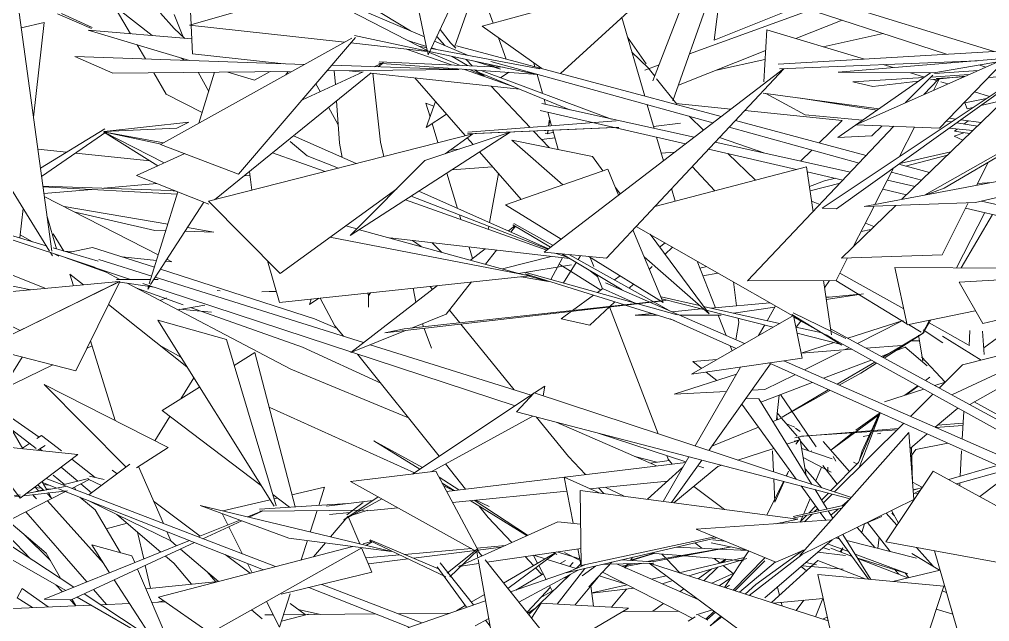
# Model space of a CAD drawing. Header units: millimetres. Extents: x 78096 to 288885, y -20632 to 149556.
# Drawn here: x 250220.4 to 250633, y 94430.8 to 94686.9 of the extents above; entities that cross this region are included whole.
import ezdxf

# ---------------------------------------------------------------- set-up
doc = ezdxf.new("R2010")
doc.units = ezdxf.units.MM
doc.layers.add('G-IMPT', color=8, linetype='Continuous', lineweight=9)
doc.layers.add('L-PLNT', color=71, linetype='Continuous', lineweight=9)

# ---------------------------------------------------------------- blocks, each defined once
blk = doc.blocks.new('ZZ-V - Tree Broadleaf 1 - 3dtree rotund SIMPLU-4826059-TOMH A-A')
at = {"layer": 'G-IMPT'}
for p, q in [((24739.51, 94760.7), (24697.82, 94671.87)), ((24697.44, 94673.7), (24682.76, 94743.28)), ((24618.39, 94725.88), (24690.25, 94682.04)), ((24603.28, 94719.15), (24696.22, 94679.49)), ((24596.04, 94706.7), (24597.02, 94684.68)), ((24596.28, 94684.47), (24647.87, 94699.23)), ((24647.87, 94699.23), (24698.46, 94673.17)), ((24596.28, 94684.47), (24662.19, 94677.18)), ((24597.03, 94684.38), (24597.56, 94672.27)), ((24840.49, 94660.34), (24841.81, 94682.49)), ((24841.81, 94682.49), (24883.37, 94670.04)), ((24665.4, 94678.97), (24584.01, 94633.74)), ((24617.18, 94621.04), (24666.9, 94679.18)), ((24664.94, 94676.88), (24697.53, 94673.28)), ((24666.49, 94680.05), (24744.05, 94663.48)), ((24697.07, 94675.43), (24689.57, 94677.75)), ((24700.53, 94677.65), (24714.59, 94671.65)), ((24701.45, 94679.6), (24704.85, 94675.81)), ((25019.28, 94678.11), (24846.7, 94667.87)), ((24636.35, 94668.08), (24597.56, 94672.27)), ((24688.64, 94674.26), (24707.71, 94667.54)), ((24696.76, 94675), (24693.84, 94675.55)), ((24697.82, 94671.87), (24697.49, 94673.47)), ((24698.3, 94672.88), (24711.1, 94667.39)), ((24745.32, 94665.87), (24699.09, 94674.57)), ((24701.06, 94674.19), (24699.19, 94674.78)), ((24709.9, 94675.69), (24822.33, 94645.55)), ((24563.72, 94664.02), (24547.57, 94671.09)), ((24547.57, 94671.09), (24645.26, 94667.78)), ((24674.88, 94666.77), (24678.87, 94668.6)), ((24676.55, 94666.72), (24678.37, 94668.2)), ((24676.78, 94668.31), (24678.05, 94668.22)), ((24676.98, 94668.9), (24725.06, 94666.77)), ((24678.14, 94668.21), (24744.47, 94663.48)), ((24708.06, 94671.17), (24714.51, 94667.24)), ((24728.59, 94665.68), (24717.01, 94669.26)), ((24723, 94668.06), (24728.59, 94665.68)), ((24724.44, 94668.96), (24818.9, 94642.92)), ((24931.29, 94669.34), (24847.22, 94665.84)), ((24865.33, 94606.63), (24961.14, 94670.58)), ((24871.4, 94606.27), (24961.22, 94670.59)), ((24950.09, 94670.89), (24872.19, 94664.46)), ((24879.69, 94642.13), (24939.81, 94668.79)), ((24912.77, 94664.13), (24953.81, 94671.2)), ((24915.26, 94640.67), (24941.92, 94668.27)), ((24563.72, 94664.02), (24639.17, 94664.8)), ((24606.98, 94610.2), (24673.51, 94664.24)), ((24644.3, 94652.76), (24670.16, 94664.61)), ((24654.75, 94664.97), (24710.9, 94665.55)), ((24656.82, 94667.39), (24710.9, 94665.55)), ((24669.85, 94664.46), (24664.27, 94665.07)), ((24736.67, 94657.25), (24673.32, 94664.09)), ((24712.8, 94665.74), (24734.65, 94658.04)), ((24715.35, 94665.56), (24721.77, 94662.81)), ((24717.51, 94665.41), (24721.77, 94662.81)), ((24719.05, 94664.47), (24758.1, 94648.47)), ((24720.28, 94665.21), (24775.8, 94644.54)), ((24726.14, 94666.72), (24729.62, 94666.57)), ((24747.08, 94587.84), (24848.87, 94665.9)), ((24773.6, 94585.36), (24849.04, 94665.91)), ((24911.35, 94664.14), (24871.96, 94636.73)), ((24912.77, 94664.13), (24872.19, 94664.46)), ((24891.29, 94667.67), (24895.56, 94666.39)), ((24902.86, 94664.21), (24908.87, 94662.41)), ((24931.77, 94665.22), (24913.11, 94663.86)), ((24878.39, 94660.31), (24908.58, 94662.21)), ((24886.86, 94658.41), (24878.39, 94660.31)), ((24886.86, 94658.41), (24906.22, 94660.57)), ((24900.6, 94651.4), (24912.38, 94663.14)), ((24908.59, 94654.94), (24914.81, 94661.52)), ((24911.37, 94661.14), (24926.32, 94662.81)), ((24911.64, 94662.4), (24927.68, 94663.41)), ((24915.09, 94661.55), (24912.63, 94656.73)), ((24912.63, 94661.28), (24914.15, 94660.83)), ((24925.44, 94662.42), (24913.86, 94661.83)), ((24915.76, 94660.34), (24918.75, 94659.45)), ((24932.79, 94650.23), (24981.27, 94661.77)), ((24936.01, 94662.16), (24950.08, 94663.2)), ((24840.2, 94655.58), (24889.45, 94648.9)), ((24908.8, 94612.18), (24988.31, 94657.22)), ((24917.22, 94615.16), (24987.11, 94656.15)), ((24930.11, 94656.05), (24936.5, 94654.13)), ((24858.09, 94646.33), (24841.45, 94655.41)), ((24855.27, 94653.53), (24888.55, 94648.28)), ((24899.26, 94610.38), (24941.92, 94651.77)), ((24925.96, 94651.41), (24935.24, 94653.29)), ((24925.96, 94651.41), (24926.95, 94648.84)), ((24807.2, 94633.95), (24745.36, 94648.17)), ((24810.86, 94636.75), (24746.17, 94651.12)), ((24926.95, 94648.84), (24929.48, 94649.44)), ((24714.72, 94638.89), (24777.77, 94643.73)), ((24828.44, 94643.91), (24884.08, 94629)), ((24858.09, 94646.33), (24882.48, 94644.05)), ((25078.8, 94644.27), (24883.18, 94607.34)), ((24918.1, 94643.61), (24920.23, 94643.27)), ((24919.3, 94644.85), (24922.04, 94644.48)), ((24924.33, 94644.17), (24932.89, 94643.01)), ((24925.65, 94642.41), (24927.47, 94643.75)), ((24930.54, 94608.96), (25078.8, 94644.27)), ((24664.68, 94594.93), (24732.66, 94638.92)), ((24696.42, 94626.92), (24732.66, 94638.92)), ((24714.51, 94638.19), (24776.78, 94640.93)), ((24776.78, 94640.93), (24715.03, 94638.23)), ((24715.03, 94638.23), (24777.14, 94640.86)), ((24777.55, 94640.88), (24778.93, 94640.93)), ((24825.73, 94641.03), (24881.04, 94625.78)), ((24833.66, 94575.64), (24895.85, 94641.46)), ((24879.69, 94642.13), (24915.26, 94640.67)), ((24886.51, 94637.35), (24890.84, 94641.67)), ((24904.63, 94641.1), (24898.22, 94628.58)), ((24919.34, 94640.6), (24929.44, 94639.66)), ((24921.55, 94639.4), (24922.75, 94640.29)), ((24921.55, 94639.4), (24928.05, 94638.32)), ((24922.55, 94642.9), (24931.35, 94641.51)), ((24604.44, 94609.55), (24716.76, 94638.28)), ((24646.39, 94628.82), (24639.17, 94634.98)), ((24640.49, 94637.42), (24667.17, 94625.6)), ((24705.02, 94629.76), (24716.76, 94638.28)), ((24767.64, 94628.63), (24733.4, 94635.61)), ((24755.01, 94616.54), (24733.4, 94635.61)), ((24886.51, 94637.35), (24871.96, 94636.73)), ((24617.18, 94621.04), (24584.01, 94633.74)), ((24854.39, 94623.1), (24816.99, 94631.7)), ((24877.43, 94621.96), (24819.85, 94634.75)), ((24573.82, 94620.45), (24594.25, 94629.82)), ((24631.56, 94630.17), (24653.97, 94622.22)), ((24646.39, 94628.82), (24659.66, 94623.67)), ((24664.68, 94594.93), (24696.42, 94626.92)), ((24767.64, 94628.63), (24772.14, 94622.54)), ((24920.06, 94630.56), (24898.37, 94625.59)), ((24900.74, 94624.54), (24918.67, 94629.21)), ((24730.64, 94608), (24774.16, 94623.25)), ((24774.16, 94623.25), (24778.77, 94612.14)), ((24794.22, 94607.38), (24858.66, 94624.21)), ((24858.66, 94624.21), (24861.49, 94605.1)), ((24895.72, 94623.69), (24887.8, 94608.21)), ((24897.95, 94625.28), (24911.01, 94621.78)), ((24931.12, 94616.39), (24935.95, 94626.15)), ((24604.58, 94608.25), (24573.82, 94620.45)), ((24621.79, 94622.23), (24622.83, 94614.25)), ((24874.2, 94618.54), (24858.98, 94622.04)), ((24871.02, 94619.32), (24866.39, 94618.26)), ((24904.9, 94615.85), (24893.06, 94618.49)), ((24894.84, 94621.98), (24907.59, 94618.46)), ((24634.84, 94578.86), (24684.43, 94614.83)), ((24777.41, 94615.42), (24779.45, 94612.66)), ((24859.91, 94615.77), (24866.39, 94618.26)), ((24860.18, 94613.95), (24873.03, 94617.31)), ((24901.26, 94612.32), (24891.1, 94614.66)), ((24917.22, 94615.16), (24909.59, 94612.33)), ((24688.13, 94610.1), (24748.28, 94588.76)), ((24690.57, 94611.68), (24748.75, 94589.11)), ((24693.82, 94613.79), (24749.02, 94589.32)), ((24604.44, 94609.55), (24634.84, 94578.86)), ((24730.64, 94608), (24754.29, 94593.37)), ((24871.4, 94606.27), (24865.33, 94606.63)), ((24873.5, 94585.38), (24896.6, 94607.8)), ((24887.43, 94607.49), (24878.7, 94590.42)), ((24930.54, 94608.96), (24883.18, 94607.34)), ((24916.42, 94586.71), (24927.39, 94608.85)), ((24993.79, 94591.04), (24926.26, 94606.57)), ((24967.53, 94601.94), (24933.14, 94609.58)), ((24667.51, 94597.78), (24662.73, 94599.09)), ((24731.9, 94596.91), (24734.69, 94599.06)), ((24732.94, 94596.45), (24734.9, 94598.94)), ((24733.8, 94599.59), (24749.88, 94589.99)), ((24734.18, 94600.16), (24750.91, 94590.77)), ((24786.25, 94598.87), (24852.91, 94560.82)), ((24741.01, 94577.86), (24656.05, 94594.24)), ((24737.33, 94578.57), (24668.62, 94597.47)), ((24757.97, 94585.16), (24681.46, 94593.94)), ((24784.89, 94597.42), (24797.73, 94566.48)), ((24792.14, 94595.51), (24817.22, 94561.62)), ((24715.79, 94584.5), (24722.01, 94589.29)), ((24722.15, 94582.75), (24726.86, 94588.73)), ((24747.08, 94587.84), (24773.6, 94585.36)), ((24752.25, 94587.35), (24757.27, 94585.57)), ((24754.67, 94587.13), (24780.32, 94571.81)), ((24757.94, 94586.82), (24800.26, 94563.06)), ((24766.09, 94586.06), (24797.73, 94566.48)), ((24817.22, 94561.62), (24789.65, 94585.96)), ((24876.16, 94585.46), (24871.23, 94575.83)), ((24916.42, 94586.71), (24873.5, 94585.38)), ((24634.56, 94566.55), (24629.47, 94584.28)), ((24896.29, 94581.34), (24976.75, 94581)), ((24896.29, 94581.34), (24901.5, 94556.97)), ((24923.64, 94575.08), (25034.99, 94581.58)), ((24634.56, 94566.55), (24741.01, 94577.86)), ((24737.34, 94577.47), (24748.97, 94575.37)), ((24739.07, 94578.68), (24781.31, 94565.46)), ((24739.37, 94579.27), (24803.75, 94561.19)), ((24748.97, 94575.37), (24740.22, 94577.78)), ((24933.62, 94557.61), (25037.36, 94581.04)), ((24664.92, 94545.28), (24701.78, 94573.69)), ((24705.38, 94561.46), (24716.23, 94575.23)), ((24773.26, 94574.91), (24832.36, 94548.99)), ((24833.66, 94575.64), (24871.23, 94575.83)), ((24865.84, 94575.8), (24869.26, 94552.72)), ((24923.64, 94575.08), (24933.62, 94557.61)), ((24771.92, 94572.45), (24785.77, 94566.24)), ((24796.82, 94568.85), (24813.17, 94565.19)), ((24679.39, 94553.55), (24798.94, 94567.39)), ((24687.61, 94555.24), (24796.67, 94567.14)), ((24781.58, 94565.38), (24802.54, 94558.82)), ((24797.09, 94568.03), (24814.98, 94563.5)), ((24797.43, 94567.22), (24798.94, 94567.39)), ((24814.85, 94564.81), (24847.24, 94557.56)), ((24705.38, 94561.46), (24690.67, 94555.57)), ((24853.2, 94560.99), (24809.74, 94535.97)), ((24816.02, 94563.23), (24844.54, 94556.01)), ((24852.47, 94561.39), (24873.74, 94548.33)), ((24852.95, 94562.05), (24875.46, 94551.18)), ((24856.77, 94542.83), (24853.2, 94560.99)), ((24853.28, 94560.61), (24859.69, 94556.96)), ((24930.41, 94562.98), (24901.5, 94556.97)), ((24800.65, 94559.57), (24828.81, 94546.95)), ((24983.78, 94487.89), (24853.36, 94560.21)), ((24688.13, 94554.56), (24664.92, 94545.28)), ((24687.61, 94555.24), (24679.39, 94553.55)), ((24854.18, 94556.01), (24865.28, 94553.52)), ((24854.68, 94553.44), (24872.95, 94548.81)), ((24867.1, 94552.72), (24869.46, 94551.38)), ((24993.85, 94487.28), (24868.88, 94555.31)), ((24856.77, 94542.83), (24809.74, 94535.97)), ((24842.6, 94540.76), (24964.82, 94485.97)), ((24849, 94541.69), (24969.79, 94488.73)), ((24912.6, 94494.79), (24892.39, 94464.67)), ((24912.6, 94494.79), (24957.34, 94470.2)), ((24892.39, 94464.67), (24959.46, 94452.3))]:
    blk.add_line(p, q, dxfattribs=at)
blk = doc.blocks.new('ZZ-V - Tree Broadleaf 2 - 3dtree rotund SIMPLU-4826084-TOMH A-A')
at = {"layer": 'G-IMPT'}
for p, q in [((24596.04, 94643.19), (24560.01, 94639.27)), ((24596.04, 94643.19), (24590.97, 94640.64)), ((24560.27, 94640.43), (24532.89, 94623.69)), ((24561.17, 94639.18), (24533.38, 94620.08)), ((24585.31, 94634.46), (24559.74, 94639.07)), ((24559.74, 94639.06), (24584.28, 94633.89)), ((24559.77, 94639.08), (24582.84, 94624.58)), ((24585.6, 94625.85), (24559.79, 94639.1)), ((24560.01, 94639.26), (24590.97, 94640.64)), ((24533.95, 94615.94), (24588.43, 94614.15)), ((24591.01, 94612.64), (24533.97, 94615.76)), ((24583.02, 94586.75), (24534.54, 94611.62)), ((24590.32, 94613.91), (24588.43, 94614.15)), ((24587.05, 94599.81), (24543, 94607.28)), ((24547.67, 94604.89), (24581.55, 94597.14)), ((24606.64, 94596.48), (24595.41, 94598.39)), ((24542.86, 94588.37), (24538.26, 94595.77)), ((24586.19, 94597.02), (24581.55, 94597.14)), ((24606.64, 94596.48), (24594.39, 94596.8)), ((24796.19, 94590.04), (24798.61, 94591.81)), ((24798.49, 94586.93), (24801.76, 94590.02)), ((24543.14, 94588.29), (24546.06, 94588)), ((24567.73, 94585.86), (24582.3, 94584.42)), ((24586.16, 94584.04), (24588.79, 94583.78)), ((24588.79, 94583.78), (24586.69, 94584.86)), ((24791.85, 94580.66), (24793.09, 94581.83)), ((24777.07, 94576.09), (24779.43, 94577.81)), ((24872.85, 94579), (24900.04, 94563.8)), ((24783.3, 94572.59), (24785.11, 94574.29)), ((24871.1, 94575.83), (24901.39, 94557.48)), ((24759.21, 94563.05), (24768.16, 94569.58)), ((24769.74, 94570.74), (24772.02, 94572.4)), ((24866.9, 94568.63), (24881.35, 94569.97)), ((24867.03, 94567.77), (24882.93, 94570.12)), ((24766.57, 94556.79), (24777.14, 94566.77)), ((24818.05, 94564.1), (24843.1, 94566.42)), ((24754.34, 94559.5), (24758.78, 94562.74)), ((24785.88, 94561.11), (24793.08, 94561.78)), ((24785.88, 94561.11), (24795.17, 94561.13)), ((24801.42, 94562.55), (24814.07, 94563.73)), ((24804.64, 94561.14), (24822.38, 94561.17)), ((24827.63, 94561.95), (24845.27, 94564.56)), ((24954.67, 94562.36), (24934.05, 94547.22)), ((24754.34, 94559.5), (24766.57, 94556.79)), ((24899.72, 94558.89), (24876.22, 94551.32)), ((24880.31, 94549.09), (24898.85, 94558.35)), ((24902.05, 94557.08), (24907.45, 94553.82)), ((24910.8, 94557.78), (24927.42, 94548.49)), ((24928.16, 94554.56), (24927.9, 94548.13)), ((24933.46, 94554.3), (24934.28, 94544.36)), ((24870.43, 94549.45), (24856.39, 94544.93)), ((24857.78, 94537.84), (24873.43, 94545.66)), ((24874.79, 94546.33), (24876.69, 94547.28)), ((24828.91, 94536.07), (24802.37, 94527.52)), ((24840.94, 94529.43), (24853.68, 94535.79)), ((24824.63, 94528.62), (24802.37, 94527.52)), ((24840.94, 94529.43), (24835.27, 94529.15)), ((24515.89, 94520.63), (24532.31, 94509.25)), ((24520.63, 94512.5), (24531.11, 94504.43)), ((24533.32, 94509.99), (24531.36, 94508.65)), ((24541.83, 94503.33), (24533.32, 94509.99)), ((24528.32, 94506.58), (24525.29, 94504.51)), ((24534.91, 94505.65), (24531.85, 94503.62)), ((24534.91, 94505.65), (24532.62, 94504.21)), ((24533.66, 94503.33), (24532.62, 94504.21)), ((24556.22, 94492.07), (24546.22, 94499.89)), ((24548.79, 94490.45), (24541.72, 94496.47)), ((24543.08, 94489.04), (24538.26, 94493.01)), ((24547.35, 94487.97), (24547.99, 94486.71)), ((24554.62, 94485.5), (24550.08, 94489.36)), ((24556.19, 94478.25), (24549.67, 94483.62)), ((24567.01, 94459.99), (24556.19, 94478.25)), ((24584.16, 94460.36), (24565.39, 94476.33)), ((24535.38, 94459.86), (24520.3, 94472.65)), ((24560.9, 94470.29), (24569.82, 94472.56)), ((24519.44, 94467.1), (24528.69, 94457.53)), ((24525.8, 94467.99), (24537.16, 94456.7)), ((24576.86, 94457.41), (24574.21, 94468.82)), ((24871.17, 94466.38), (24872.6, 94466.02)), ((24571.78, 94458.68), (24554.72, 94463.35)), ((24554.72, 94463.35), (24562.34, 94451.53)), ((24687.8, 94459.3), (24716.17, 94461.85)), ((24718.46, 94462.06), (24730.67, 94463.15)), ((24718.98, 94461.15), (24729, 94462.41)), ((24790.83, 94456.37), (24826.96, 94462.53)), ((24826.96, 94462.53), (24792.98, 94456.25)), ((24803.4, 94462.46), (24821.34, 94461.58)), ((24818.08, 94464.2), (24833.89, 94460.94)), ((24818.88, 94465.6), (24824.02, 94464.99)), ((24821.69, 94461.56), (24833.78, 94460.96)), ((24865.67, 94462.22), (24868.59, 94461.32)), ((24867.59, 94463.88), (24876.59, 94460.52)), ((24868.97, 94461.96), (24878.06, 94458.49)), ((24872.94, 94460.45), (24874.17, 94462.1)), ((24873.43, 94460.26), (24874.17, 94462.1)), ((24875.78, 94465.22), (24905.42, 94457.78)), ((24541.41, 94449.17), (24535.38, 94459.86)), ((24571.78, 94458.68), (24573, 94455.84)), ((24589.68, 94455.66), (24586.16, 94458.66)), ((24671.28, 94457.82), (24685.62, 94459.11)), ((24672.38, 94455.28), (24689.22, 94457.4)), ((24691.58, 94457.69), (24717.72, 94460.99)), ((24783.88, 94456.88), (24793.89, 94459.83)), ((24784.06, 94456.77), (24793.78, 94459.77)), ((24792.4, 94459.89), (24805.18, 94458.82)), ((24804.47, 94451.57), (24832.23, 94458.01)), ((24806.86, 94458.68), (24831.91, 94456.59)), ((24808.61, 94450.23), (24833.25, 94457.65)), ((24863.48, 94460.32), (24875.25, 94458.92)), ((24879.33, 94459.49), (24901.81, 94451.08)), ((24880.46, 94457.68), (24901.83, 94451.11)), ((24880.54, 94457.54), (24901.83, 94449.41)), ((24915.28, 94452.63), (24903.44, 94459.74)), ((24579.76, 94444.92), (24577.5, 94454.64)), ((24597.22, 94446.68), (24589.68, 94455.66)), ((24756.19, 94456.79), (24753.95, 94455.45)), ((24757.94, 94454.2), (24759.48, 94455.86)), ((24785.69, 94455.45), (24780.09, 94454.34)), ((24789.19, 94455.55), (24780.86, 94454)), ((24821.02, 94453.97), (24815.03, 94448.16)), ((24821.83, 94455.6), (24824.24, 94457.33)), ((24824.46, 94457.31), (24823.05, 94455.94)), ((24843.85, 94438.84), (24863.54, 94456.8)), ((24856.78, 94454.51), (24874.32, 94453.04)), ((24858.38, 94455.89), (24862.91, 94454.96)), ((24883.6, 94448.96), (24863.54, 94456.8)), ((24574.17, 94453.09), (24588.15, 94420.43)), ((24607.53, 94447.73), (24603.82, 94451.9)), ((24746.72, 94451.11), (24735.12, 94444.15)), ((24756.84, 94449.56), (24755.27, 94449.27)), ((24757.06, 94449.78), (24755.71, 94449.51)), ((24792.73, 94448.84), (24798.99, 94450.29)), ((24812.55, 94448.96), (24818.49, 94453.2)), ((24826.53, 94449.33), (24821.61, 94446.03)), ((24901.99, 94449.45), (24900.59, 94451.49)), ((24539.46, 94446.38), (24542.31, 94443.43)), ((24564.29, 94448.5), (24580.39, 94423.53)), ((24608.57, 94447.83), (24577.76, 94444.72)), ((24740.09, 94434.93), (24749.77, 94445.38)), ((24767.38, 94442.95), (24782.39, 94446.44)), ((24797.33, 94446.84), (24801.83, 94448.19)), ((24826, 94446.24), (24824.24, 94445.18)), ((24847.19, 94441.89), (24846.3, 94445.42)), ((24525.12, 94444.87), (24522.95, 94440.92)), ((24529.54, 94436.7), (24522.95, 94440.92)), ((24525.12, 94444.87), (24536.19, 94436.98)), ((24745.75, 94441.04), (24750.61, 94443.8)), ((24767.39, 94442.88), (24785.27, 94444.96)), ((24804.96, 94443.52), (24806.57, 94444.68)), ((24916.38, 94443.85), (24918.2, 94443.16)), ((24545.61, 94440.01), (24547.89, 94437.65)), ((24547.98, 94437.49), (24546.45, 94440.22)), ((24793.36, 94435.21), (24797.9, 94438.46)), ((24844.51, 94438.63), (24865.73, 94440.62)), ((24848.32, 94437.4), (24847.93, 94438.95)), ((24854.33, 94435.46), (24857.6, 94439.86)), ((24862.44, 94432.84), (24865.56, 94440.6)), ((24740.65, 94434.58), (24743.08, 94436.17)), ((24913.87, 94436.1), (24920.86, 94433.91)), ((24865.54, 94431.83), (24867.53, 94432.6))]:
    blk.add_line(p, q, dxfattribs=at)
blk = doc.blocks.new('ZZ-V - Tree Broadleaf 2 - 3dtree rotund SIMPLU-4826109-TOMH A-A')
at = {"layer": 'G-IMPT'}
for p, q in [((24818.66, 94710.14), (24938.43, 94673.31)), ((24798.35, 94705.3), (24720.82, 94683.98)), ((24754.03, 94663.86), (24799.28, 94705.21)), ((24811.56, 94706.88), (24918.26, 94672.11)), ((24536.79, 94588.3), (24466.77, 94701.49)), ((24810.06, 94704.32), (24793.4, 94660.79)), ((24819.96, 94703.6), (24801.87, 94652.29)), ((24709.03, 94675.12), (24717, 94697.76)), ((24819.41, 94678.02), (24821.86, 94696.89)), ((24522.94, 94696.67), (24537.72, 94588.29)), ((24721.92, 94695.23), (24725.49, 94685.26)), ((24819.41, 94678.02), (24855.49, 94692.56)), ((24554.7, 94683.03), (24540.21, 94689.25)), ((24554.96, 94683.43), (24541.81, 94689.36)), ((24565.16, 94691.16), (24571.26, 94680.84)), ((24566.28, 94691.07), (24580.49, 94680.04)), ((24589.74, 94683.01), (24583.98, 94689.56)), ((24593.53, 94679.71), (24589.81, 94689.06)), ((24860.54, 94690.92), (24808.91, 94672.26)), ((24534.49, 94685.63), (24524.76, 94683.34)), ((24534.49, 94685.63), (24529.95, 94645.28)), ((24789.88, 94654.25), (24780.17, 94687.74)), ((24873.87, 94686.57), (24854.21, 94678.78)), ((24597.29, 94678.58), (24553.22, 94682.4)), ((24553.22, 94682.4), (24596.24, 94669.44)), ((24594.29, 94678.84), (24589.74, 94683.01)), ((24707.25, 94677.01), (24702.87, 94682.62)), ((24746.07, 94665.99), (24720.82, 94683.98)), ((24891.35, 94680.88), (24865.83, 94675.3)), ((24574.05, 94676.13), (24577.62, 94670.07)), ((24709.51, 94674.61), (24707.25, 94677.01)), ((24727.7, 94679.08), (24730.94, 94670.05)), ((24782.59, 94679.38), (24790.52, 94668.08)), ((24784.45, 94672.95), (24791.4, 94666.25)), ((24841, 94673.54), (24804.22, 94658.95)), ((24592.82, 94670.47), (24594.05, 94669.51)), ((24716.53, 94667.15), (24713.92, 94669.92)), ((24743.22, 94666.75), (24742.77, 94668.34)), ((24841, 94669.87), (24820.36, 94665.35)), ((24581.09, 94664.2), (24586.45, 94655.14)), ((24604.46, 94656.22), (24600.05, 94664.4)), ((24600.32, 94642.8), (24607, 94664.47)), ((24612.54, 94664.53), (24623.94, 94661.09)), ((24630.62, 94664.72), (24623.94, 94661.09)), ((24638.24, 94664.79), (24637.32, 94663.36)), ((24658.32, 94659.18), (24657.89, 94665)), ((24677.59, 94634.72), (24674.23, 94663.99)), ((24728.61, 94662.11), (24732.09, 94664.44)), ((24796, 94667.59), (24789.89, 94665.38)), ((24794.14, 94662.74), (24791.4, 94666.25)), ((24932.39, 94667.51), (24935.01, 94666.66)), ((24713.58, 94637.47), (24692.09, 94662.06)), ((24746.39, 94655.49), (24744.14, 94663.48)), ((24803.48, 94650.79), (24794.96, 94661.7)), ((24651.85, 94656.21), (24650.06, 94659.48)), ((24741.2, 94640.92), (24724.61, 94658.55)), ((24601.71, 94647.31), (24586.45, 94655.14)), ((24660.15, 94634.33), (24658.82, 94652.31)), ((24697.01, 94640.94), (24700.9, 94651.99)), ((24747.72, 94650.78), (24747.1, 94652.98)), ((24659.58, 94642.08), (24655.47, 94649.59)), ((24700.22, 94650.05), (24696.86, 94651.23)), ((24696.86, 94651.23), (24698.59, 94645.44)), ((24750.3, 94641.62), (24748.67, 94647.41)), ((24793.85, 94640.53), (24790.93, 94650.63)), ((24826.53, 94648.77), (24803.18, 94651.17)), ((24873.81, 94643.9), (24832.41, 94648.16)), ((24697.01, 94640.94), (24705.55, 94646.66)), ((24749.24, 94643.7), (24748.94, 94641.52)), ((24749.11, 94641.53), (24749.58, 94644.05)), ((24749.24, 94643.7), (24749.58, 94644.05)), ((24814.87, 94639.83), (24808.76, 94645.71)), ((24873.81, 94643.9), (24864.04, 94634.37)), ((24699.45, 94642.58), (24701.88, 94634.48)), ((24749.23, 94632.38), (24742.63, 94639.4)), ((24748.5, 94638.19), (24748.77, 94639.66)), ((24748.67, 94639.46), (24748.5, 94638.19)), ((24751.05, 94638.94), (24748.5, 94638.19)), ((24753.13, 94631.59), (24750.83, 94639.74)), ((24793.61, 94641.37), (24805.11, 94642.71)), ((24716.88, 94633.69), (24714.38, 94636.56)), ((24745.99, 94635.83), (24751.74, 94636.5)), ((24748.5, 94638.19), (24747.58, 94638.57)), ((24797.84, 94626.77), (24794.94, 94636.78)), ((24841, 94630.08), (24821.68, 94636.7)), ((24921.49, 94637.2), (24925.55, 94638.73)), ((24925.18, 94635.53), (24921.49, 94637.2)), ((24531.79, 94631.77), (24544, 94630.48)), ((24661.27, 94628.21), (24660.15, 94634.33)), ((24678.96, 94628.61), (24677.59, 94634.72)), ((24707.13, 94631.3), (24711.02, 94631.75)), ((24860.92, 94631.33), (24856.16, 94626.68)), ((24547.92, 94630.07), (24579.41, 94626.74)), ((24737.29, 94610.33), (24719.66, 94630.51)), ((24796.92, 94629.95), (24802.57, 94630.4)), ((24837, 94618.55), (24825.29, 94629.82)), ((24707.91, 94622.91), (24725.12, 94624.27)), ((24819.7, 94614.04), (24810.1, 94624.34)), ((24458.12, 94619.67), (24525.41, 94504.3)), ((24619.48, 94620.35), (24622.01, 94620.58)), ((24705.77, 94621.52), (24710.27, 94606.5)), ((24727.65, 94621.37), (24723.88, 94600.47)), ((24534.37, 94612.82), (24554.71, 94614.62)), ((24559.94, 94615.09), (24582.35, 94617.07)), ((24802.82, 94609.62), (24801.28, 94614.92)), ((24931.44, 94617.04), (24937.43, 94617.58)), ((24579.21, 94574.4), (24591.28, 94613.52)), ((24525.57, 94606.44), (24524.17, 94593.95)), ((24602.35, 94609.14), (24579.78, 94574.15)), ((24864.41, 94608.18), (24860.82, 94609.65)), ((24492.6, 94602.45), (24556.38, 94581.36)), ((24493.01, 94603.26), (24535.36, 94590.61)), ((24535.64, 94603.51), (24539.81, 94589.28)), ((24711.1, 94603.72), (24711.7, 94601.74)), ((24922.41, 94581.23), (24934.48, 94604.73)), ((24937.74, 94603.98), (24924.47, 94581.22)), ((24723.59, 94598.87), (24723.36, 94597.6)), ((24887.3, 94598.77), (24883.72, 94600.25)), ((24535.25, 94572.46), (24476.58, 94595.73)), ((24524.31, 94595.25), (24529.59, 94592.33)), ((24886.08, 94597.58), (24881.87, 94596.63)), ((24538.26, 94589.74), (24557.44, 94584.02)), ((24555.11, 94589.93), (24544.92, 94587.76)), ((24581.39, 94581.46), (24555.11, 94589.93)), ((24691.14, 94592.83), (24694.87, 94590.25)), ((24699.56, 94591.86), (24703.65, 94587.83)), ((24715.2, 94590.07), (24716.66, 94585.17)), ((24537.98, 94586.39), (24537.15, 94587.72)), ((24539.07, 94587.08), (24540.72, 94586.17)), ((24560.86, 94579.36), (24543.42, 94585.65)), ((24729.38, 94580.76), (24750.12, 94586.06)), ((24749.96, 94576.29), (24754.91, 94585.51)), ((24761.54, 94584.8), (24762.52, 94586.39)), ((24768.2, 94581.83), (24766.72, 94585.67)), ((24556.31, 94581.18), (24571.17, 94576.3)), ((24557.73, 94584.75), (24580.23, 94577.69)), ((24736.16, 94578.89), (24758.74, 94582.57)), ((24771.19, 94571.79), (24753.77, 94582.68)), ((24755.38, 94574.91), (24760.73, 94583.51)), ((24819.92, 94564.27), (24812.18, 94584.07)), ((24816.27, 94581.74), (24813.35, 94581.07)), ((24487.49, 94580.42), (24528.89, 94571.86)), ((24545.44, 94578.57), (24551.27, 94573.95)), ((24545.44, 94578.57), (24546.99, 94573.55)), ((24566.71, 94576.3), (24560.86, 94579.36)), ((24581.76, 94577.21), (24670.3, 94549.43)), ((24649.46, 94559.53), (24583.96, 94580.63)), ((24769.89, 94577.45), (24766.79, 94579.89)), ((24771.88, 94572.3), (24769.59, 94578.21)), ((24814.6, 94577.87), (24821, 94579.03)), ((24495.7, 94568.77), (24566.39, 94575.36)), ((24566.64, 94575.4), (24509.38, 94547.35)), ((24524.31, 94554.63), (24566.39, 94575.36)), ((24547.97, 94537.39), (24566.65, 94575.4)), ((24564.89, 94575.42), (24581.21, 94572.95)), ((24565.24, 94576.29), (24579.8, 94576.31)), ((24639.44, 94538.13), (24569.78, 94574.68)), ((24576.4, 94574.58), (24734.78, 94522.54)), ((24578.54, 94572.22), (24579.05, 94573.88)), ((24579.55, 94573.79), (24578.54, 94572.22)), ((24581.18, 94576.31), (24583.03, 94576.31)), ((24699.68, 94572.08), (24698.64, 94573.36)), ((24828.95, 94565.11), (24827.68, 94575.22)), ((24868.45, 94575.82), (24866.29, 94572.78)), ((24593.63, 94565.55), (24573.52, 94572.72)), ((24608.01, 94571.57), (24609.28, 94571.47)), ((24627.07, 94571), (24633.2, 94571.29)), ((24627.07, 94571), (24633.24, 94571.17)), ((24672.47, 94569.33), (24672.17, 94570.55)), ((24672.47, 94569.33), (24672.36, 94564.57)), ((24673.24, 94570.66), (24672.47, 94569.33)), ((24673.06, 94570.64), (24672.47, 94569.33)), ((24692.54, 94566.58), (24691.39, 94572.59)), ((24868.09, 94568.92), (24866.88, 94568.8)), ((24495.7, 94568.77), (24524.31, 94554.63)), ((24561.83, 94565.59), (24595.2, 94539.16)), ((24583.78, 94567.34), (24586.49, 94568.47)), ((24591.31, 94563.38), (24602.76, 94565.32)), ((24651.26, 94568.33), (24647.34, 94565.71)), ((24647.34, 94565.71), (24648.01, 94567.98)), ((24658.17, 94556.6), (24651.82, 94568.39)), ((24845.54, 94565.03), (24841.94, 94558.75)), ((25008.35, 94568.51), (24920.54, 94527.19)), ((24928.08, 94523.09), (25008.35, 94568.51)), ((24592.06, 94563.63), (24605.69, 94562.36)), ((24644.37, 94547.44), (24596.77, 94564.42)), ((24711.25, 94557.82), (24706.82, 94563.28)), ((24795.63, 94510.69), (24774.84, 94564.6)), ((24824.56, 94552.41), (24821.13, 94561.17)), ((24582.77, 94559.04), (24632.32, 94479.81)), ((24582.77, 94559.04), (24611.99, 94550.69)), ((24659.1, 94555.44), (24649.46, 94559.53)), ((24661.76, 94552.11), (24658.17, 94556.6)), ((24695.39, 94557.46), (24695.88, 94556.14)), ((24734.39, 94529.31), (24711.69, 94557.29)), ((24828.67, 94550.61), (24829.84, 94558)), ((24829.84, 94558), (24829.62, 94559.79)), ((24840.89, 94556.93), (24838.3, 94552.41)), ((24856.22, 94558.62), (24854.34, 94555.97)), ((24908.05, 94553.26), (24910.96, 94558.94)), ((24911.54, 94559.06), (24908.23, 94553.38)), ((24696.12, 94555.49), (24699.24, 94547.09)), ((24908.76, 94553.71), (24891.11, 94543.21)), ((24891.76, 94542.85), (24908.76, 94553.71)), ((24906.36, 94552.58), (24908.1, 94541.65)), ((24908.36, 94554.86), (24916.69, 94549.29)), ((24554.23, 94550.14), (24564.71, 94516.24)), ((24592.67, 94543.22), (24583.61, 94548.35)), ((24633.21, 94479.99), (24611.99, 94550.69)), ((24673.09, 94548.55), (24741.58, 94527.06)), ((24884.07, 94547.04), (24899.23, 94548.2)), ((24903.21, 94550.17), (24906.75, 94550.17)), ((24916.54, 94552.17), (24932.89, 94541.92)), ((24547.97, 94537.39), (24509.38, 94547.35)), ((24552.72, 94547.07), (24554.86, 94548.11)), ((24624.14, 94545.18), (24615.3, 94539.67)), ((24624.14, 94545.18), (24641.21, 94479.58)), ((24677.72, 94532.13), (24644.37, 94547.44)), ((24702.5, 94501.1), (24667.8, 94544.55)), ((24827.08, 94545.95), (24826.25, 94548.09)), ((24856.36, 94544.93), (24877.97, 94546.58)), ((24894.02, 94544.95), (24890.43, 94543.58)), ((24900.68, 94547.47), (24896.52, 94545.9)), ((24900.52, 94547.61), (24910, 94539.61)), ((24953.4, 94547.16), (24925.04, 94539.91)), ((24516.66, 94529.44), (24525.11, 94543.29)), ((24516.66, 94529.44), (24538.12, 94539.93)), ((24810.33, 94541.41), (24820.54, 94542.19)), ((24810.33, 94541.41), (24814.06, 94538.46)), ((24843.3, 94540.45), (24817.1, 94503.6)), ((24886.23, 94541.99), (24865.91, 94534.28)), ((24887.69, 94541.18), (24871.77, 94531.71)), ((24881.78, 94536.48), (24888.47, 94540.75)), ((24907.63, 94543.45), (24917.59, 94532.58)), ((24915.16, 94530.12), (24925.04, 94539.91)), ((24689.46, 94517.42), (24639.44, 94538.13)), ((24830.6, 94539.01), (24811.35, 94505.5)), ((24816.05, 94536.89), (24820.5, 94533.37)), ((24881.78, 94536.48), (24872.6, 94531.34)), ((24598.15, 94534.46), (24592.59, 94525.54)), ((24861.12, 94532.46), (24839.21, 94524.15)), ((24911.19, 94534.68), (24909.29, 94533.32)), ((24911.19, 94534.68), (24909.32, 94533.3)), ((24917.67, 94532.61), (24913.23, 94531.17)), ((24587.19, 94504.83), (24534.55, 94531.55)), ((24569.37, 94496.52), (24534.55, 94531.55)), ((24600.61, 94530.53), (24584.61, 94520.57)), ((24742.36, 94527.58), (24691.1, 94493.52)), ((24742.85, 94528.11), (24735.38, 94519.99)), ((24742.85, 94528.11), (24877.76, 94483.58)), ((24747.36, 94530.9), (24743.05, 94528.04)), ((24747.36, 94530.9), (24746.66, 94526.85)), ((24867.91, 94529.41), (24848.27, 94517.73)), ((24868.6, 94529.1), (24848.27, 94517.73)), ((24908.52, 94529.64), (24891.89, 94524.23)), ((24906.05, 94531), (24900.48, 94527.02)), ((24906.13, 94530.96), (24901.01, 94527.2)), ((24832.82, 94525.71), (24838.4, 94525.45)), ((24838.4, 94525.45), (24860.94, 94489.14)), ((24845.95, 94516.53), (24847.02, 94527.11)), ((24847.66, 94527.35), (24862.8, 94505.08)), ((24902.97, 94518.03), (24912.47, 94527.45)), ((24930.01, 94524.18), (24962, 94506.57)), ((24584.61, 94520.57), (24626.9, 94488.48)), ((24691.94, 94494.08), (24630.42, 94521.85)), ((24877.25, 94483.01), (24735.38, 94519.99)), ((24831.11, 94523.3), (24854.26, 94491.34)), ((24846.26, 94519.53), (24848.04, 94517.36)), ((24889.77, 94519.62), (24886.28, 94512)), ((24889.87, 94519.57), (24886.62, 94512.03)), ((24890.05, 94519.49), (24887.18, 94512.08)), ((24923.05, 94521.58), (24913.41, 94513.45)), ((24925.54, 94520.19), (24924.9, 94508.41)), ((24587.93, 94518.05), (24581.5, 94507.71)), ((24699.01, 94494.47), (24742.26, 94518.2)), ((24757.41, 94500.95), (24743.73, 94517.81)), ((24794.94, 94496.98), (24752.27, 94515.58)), ((24848.02, 94517.36), (24844.34, 94515.88)), ((24846.13, 94518.33), (24846.36, 94516.69)), ((24848.02, 94517.36), (24854.69, 94509.67)), ((24889.3, 94518.59), (24879.61, 94511.47)), ((24889.61, 94519.26), (24879.72, 94512.2)), ((24838.26, 94513.43), (24818.39, 94505.41)), ((24853.71, 94513.45), (24850.13, 94514.92)), ((24856.01, 94511.56), (24853.98, 94512.97)), ((24902.21, 94511.13), (24855.8, 94458.84)), ((24897.83, 94512.93), (24855.83, 94509.55)), ((24856.56, 94509.57), (24897.17, 94512.28)), ((24879.07, 94511.07), (24869.04, 94503.7)), ((24870.62, 94485.94), (24899.96, 94515.05)), ((24886.42, 94511.56), (24880.74, 94498.41)), ((24886.99, 94511.6), (24881.07, 94496.31)), ((24886.07, 94511.54), (24882.33, 94503.39)), ((24902.21, 94511.13), (24904.31, 94482.63)), ((24913.59, 94513.37), (24925.22, 94514.15)), ((24925.27, 94515.14), (24914.38, 94514.26)), ((24674.75, 94507.67), (24695.36, 94496.35)), ((24674.75, 94507.67), (24694.21, 94495.59)), ((24770.07, 94510.95), (24807.42, 94498.67)), ((24856.05, 94508.11), (24850.32, 94506.25)), ((24853.47, 94507.55), (24856.05, 94508.11)), ((24856.04, 94509.42), (24853.71, 94508.87)), ((24855.6, 94508.06), (24854.17, 94506.23)), ((24854.95, 94509.37), (24856.05, 94508.11)), ((24858.6, 94492.9), (24856.05, 94508.11)), ((24856.14, 94507.55), (24859.6, 94503.35)), ((24865.78, 94507.41), (24877.02, 94494.62)), ((24878.22, 94511.02), (24869, 94503.75)), ((24882.78, 94509.45), (24885.76, 94510.04)), ((24888.85, 94510.65), (24890.28, 94510.93)), ((24909.98, 94510.56), (24902.71, 94504.42)), ((24507.14, 94506.23), (24548.77, 94501.83)), ((24507.14, 94506.23), (24524.36, 94483.24)), ((24587.19, 94504.83), (24573.83, 94496.15)), ((24844.77, 94504.44), (24829.55, 94499.49)), ((24844.62, 94494.52), (24844.18, 94503.33)), ((24856.68, 94504.34), (24869.62, 94499.96)), ((24860.69, 94503.44), (24860.78, 94503.33)), ((24882.33, 94503.39), (24881.02, 94499.06)), ((24905.11, 94503.94), (24902.97, 94500.86)), ((24903.79, 94490.03), (24903.32, 94504.78)), ((24918.8, 94506.6), (24905.11, 94503.94)), ((24924.63, 94503.33), (24924.04, 94492.59)), ((24548.77, 94501.83), (24524.36, 94483.24)), ((24764.75, 94493.31), (24757.41, 94500.95)), ((24785.63, 94501.04), (24795.01, 94498.55)), ((24792.29, 94498.14), (24800.24, 94499.34)), ((24808.69, 94500.88), (24797.79, 94481.91)), ((24799.81, 94499.85), (24799.23, 94501.37)), ((24801.58, 94497.79), (24799.81, 94499.85)), ((24814.15, 94499.45), (24801.34, 94481.44)), ((24857.3, 94500.63), (24869.12, 94494.26)), ((24870.01, 94500.99), (24871.21, 94499.07)), ((24553.44, 94484.62), (24570.91, 94497.67)), ((24563.41, 94495.16), (24565.48, 94493.61)), ((24585.2, 94472.42), (24574.62, 94496.67)), ((24664.81, 94490.35), (24701.08, 94494.72)), ((24701.08, 94494.72), (24719.58, 94459.96)), ((24713.69, 94487.09), (24705.12, 94497.82)), ((24705.66, 94486.12), (24807.32, 94498.49)), ((24806.16, 94496.48), (24791.02, 94482.8)), ((24821.02, 94496.72), (24802.24, 94481.32)), ((24812.43, 94497.03), (24814.99, 94496.19)), ((24822.63, 94497.24), (24821.02, 94496.72)), ((24850.08, 94492.72), (24851.09, 94494.75)), ((24851.09, 94494.75), (24850.17, 94492.69)), ((24865.24, 94487.72), (24858.12, 94495.75)), ((24862.63, 94490.67), (24865.07, 94496.44)), ((24865.56, 94497.23), (24871.79, 94489.29)), ((24867.69, 94496.38), (24867.81, 94494.31)), ((24880.74, 94498.41), (24869.03, 94486.47)), ((24878.68, 94498.52), (24880.15, 94497.81)), ((24919.19, 94491.17), (24939.75, 94497.21)), ((24922.41, 94489.39), (24943.82, 94495.38)), ((24535.31, 94491.58), (24632.83, 94454.13)), ((24542.38, 94488.87), (24553.33, 94491.58)), ((24546.22, 94487.39), (24553.69, 94491.21)), ((24553.25, 94491.41), (24558.9, 94488.7)), ((24553.74, 94492.63), (24560.01, 94491.22)), ((24702.42, 94492.21), (24710.77, 94486.74)), ((24770.55, 94485.5), (24755.66, 94492.17)), ((24759.41, 94472.56), (24755.66, 94492.17)), ((24766.61, 94487.26), (24799.55, 94490.51)), ((24845.25, 94481.62), (24844.77, 94491.47)), ((24946.03, 94494.39), (24932.33, 94483.95)), ((24525.7, 94484.26), (24544.41, 94486.41)), ((24543.55, 94488.17), (24526.91, 94485.19)), ((24528.89, 94485.54), (24534.03, 94486.81)), ((24530.33, 94487.79), (24533.34, 94487.48)), ((24530.76, 94487.78), (24532.07, 94486.33)), ((24534.33, 94486.52), (24531.83, 94488.93)), ((24533.59, 94490.27), (24535.65, 94486.75)), ((24533.83, 94489.86), (24539.82, 94487.5)), ((24534.33, 94489.01), (24536.49, 94488.81)), ((24535.35, 94487.26), (24537.32, 94487.05)), ((24540.62, 94487.19), (24627.78, 94452.81)), ((24639.87, 94484.72), (24653.74, 94487.97)), ((24653.74, 94487.97), (24651.25, 94480.21)), ((24664.81, 94490.35), (24718.38, 94460.62)), ((24703.78, 94489.65), (24708.84, 94486.5)), ((24706.76, 94487.39), (24704.42, 94488.45)), ((24708.74, 94486.57), (24706.76, 94487.39)), ((24708.12, 94481.49), (24756.79, 94486.29)), ((24762.42, 94486.57), (24855, 94474.37)), ((24762.42, 94486.57), (24762.92, 94454.66)), ((24772.48, 94485.24), (24770.2, 94487.62)), ((24781.11, 94484.1), (24773.02, 94487.89)), ((24823.81, 94478.48), (24810.71, 94488.27)), ((24841.85, 94476.1), (24848.93, 94490.39)), ((24849.13, 94490.34), (24845.25, 94481.62)), ((24856.35, 94488.45), (24864.03, 94477.86)), ((24862.33, 94486.9), (24867.46, 94478.63)), ((24907.96, 94487.86), (24903.76, 94490.05)), ((24904, 94486.82), (24905.74, 94487.21)), ((24904.01, 94486.7), (24907.96, 94487.86)), ((24904.13, 94485.05), (24907.29, 94486.87)), ((24923.89, 94489.81), (24923.82, 94488.62)), ((24520.56, 94474.3), (24543.55, 94486.03)), ((24524.24, 94484.71), (24521.76, 94484.26)), ((24522, 94483.83), (24524.38, 94484.11)), ((24529.77, 94484.53), (24531.18, 94482.92)), ((24529.89, 94484.38), (24531.18, 94482.92)), ((24537.65, 94483.32), (24535.85, 94485.05)), ((24536.29, 94485.64), (24537.65, 94483.32)), ((24610.49, 94477.82), (24630.61, 94482.54)), ((24631.77, 94484.79), (24638.84, 94479.42)), ((24632.32, 94482.94), (24633.76, 94483.28)), ((24654.53, 94479.9), (24674.2, 94482.29)), ((24676.54, 94483.84), (24661.89, 94474.11)), ((24661.89, 94474.11), (24678.08, 94482.99)), ((24715.71, 94482.24), (24739.85, 94467.26)), ((24717.39, 94482.41), (24740.09, 94467.54)), ((24723.78, 94479.68), (24718, 94482.47)), ((24904.31, 94482.63), (24855.8, 94458.84)), ((24857.41, 94476.38), (24860.24, 94483.09)), ((24868, 94485.42), (24865.09, 94482.45)), ((24865.85, 94481.22), (24869.65, 94484.99)), ((24877.07, 94482.81), (24873.8, 94480.05)), ((24904.97, 94485.1), (24906.27, 94485.35)), ((24535.86, 94482.11), (24559.71, 94455.62)), ((24553.78, 94481.99), (24588.4, 94465.1)), ((24581.03, 94481.99), (24600.9, 94467.13)), ((24600.85, 94480.14), (24638.6, 94466.31)), ((24600.85, 94480.14), (24682.24, 94460.52)), ((24626.1, 94478.61), (24663.62, 94481)), ((24626.2, 94477.8), (24670.63, 94478.16)), ((24670.22, 94481.42), (24663.2, 94476.19)), ((24665.11, 94475.88), (24672.16, 94478.17)), ((24672.02, 94477.93), (24684.9, 94479.2)), ((24723.33, 94475.03), (24719.38, 94479.97)), ((24853.08, 94475.41), (24874.83, 94480.28)), ((24853.28, 94474.95), (24873.65, 94478.95)), ((24862.56, 94479.88), (24859.62, 94476.87)), ((24862.01, 94477.41), (24863.37, 94478.76)), ((24872.14, 94478.65), (24869.06, 94476.05)), ((24526.75, 94477.46), (24552.7, 94447.63)), ((24599.96, 94466.75), (24617.75, 94473.95)), ((24610.18, 94476.72), (24612.63, 94471.88)), ((24621.03, 94475.28), (24627.34, 94477.83)), ((24621.63, 94475.13), (24627.43, 94477.83)), ((24650.54, 94478), (24647.61, 94468.87)), ((24655.86, 94476.34), (24664.55, 94477.2)), ((24656.24, 94466.79), (24663.63, 94475.41)), ((24663.67, 94475.41), (24665.02, 94475.85)), ((24668.72, 94463.78), (24663.72, 94475.42)), ((24733.36, 94464.36), (24723.33, 94475.03)), ((24811.76, 94470.02), (24869.25, 94474)), ((24855, 94474.37), (24845.64, 94472.36)), ((24853.21, 94474.1), (24854.96, 94474.51)), ((24858.79, 94476.03), (24855.89, 94473.07)), ((24856.1, 94473.29), (24857.15, 94475.77)), ((24857.77, 94473.2), (24861.07, 94476.48)), ((24864.53, 94477.16), (24866.94, 94473.84)), ((24867.95, 94477.83), (24869.89, 94474.71)), ((24883, 94472.18), (24890.67, 94475.48)), ((24892.62, 94476.9), (24897.14, 94471.75)), ((24897.77, 94472.68), (24894.83, 94477.98)), ((24896.1, 94475.7), (24894.94, 94476.89)), ((24601.94, 94465.99), (24618.49, 94473.68)), ((24613.01, 94471.13), (24618.9, 94459.48)), ((24710.63, 94454.19), (24752.96, 94473.13)), ((24762.64, 94472.27), (24752.96, 94473.13)), ((24811.76, 94470.02), (24845.68, 94456.11)), ((24845.86, 94472.38), (24847.49, 94472.76)), ((24887.88, 94462.18), (24880.22, 94470.82)), ((24882.16, 94468.63), (24883.36, 94472.33)), ((24884.65, 94472.89), (24894.32, 94460.56)), ((24588.4, 94465.1), (24586.69, 94469.02)), ((24638.6, 94466.31), (24682.24, 94460.52)), ((24756.43, 94451.48), (24820.47, 94466.45)), ((24819.62, 94466.79), (24762.92, 94454.66)), ((24872.04, 94466.8), (24885.06, 94448.82)), ((24874.15, 94467.84), (24886.01, 94448.74)), ((24889.57, 94466.62), (24889, 94461.9)), ((24518.95, 94463.93), (24547.15, 94445.39)), ((24534.51, 94440.28), (24596.24, 94465.25)), ((24545.98, 94440), (24598.46, 94464.37)), ((24665.72, 94462.71), (24583.08, 94441.15)), ((24588.4, 94465.08), (24590.78, 94463.04)), ((24592.47, 94461.59), (24608.6, 94447.81)), ((24605.16, 94425.8), (24669.56, 94462.2)), ((24646.46, 94465.27), (24643.81, 94456.99)), ((24649, 94458.35), (24654.07, 94464.26)), ((24673.89, 94451.74), (24669.43, 94462.13)), ((24673.75, 94464.81), (24670.1, 94463.86)), ((24671.54, 94463.32), (24674.03, 94464.73)), ((24672.81, 94465.19), (24705.26, 94449.77)), ((24673.08, 94465.57), (24702.22, 94453.16)), ((24718.83, 94461.67), (24705.82, 94451.42)), ((24762.8, 94461.92), (24722.79, 94455.99)), ((24762.89, 94454.32), (24761.48, 94461.72)), ((24814.13, 94461.93), (24811.21, 94464.28)), ((24869.56, 94465.59), (24841, 94440.83)), ((24905.51, 94462.25), (24912.5, 94454.29)), ((24518.14, 94458.65), (24543.65, 94443.97)), ((24611.43, 94459.26), (24622.05, 94451.32)), ((24719.11, 94461.27), (24706.97, 94449.76)), ((24718.41, 94460.6), (24719.58, 94459.96)), ((24718.94, 94457.9), (24718.49, 94460.42)), ((24720.65, 94458.67), (24719.36, 94460.28)), ((24729.86, 94447.12), (24751.67, 94459.93)), ((24731.72, 94444.79), (24751.92, 94459.81)), ((24742.56, 94454.58), (24738.98, 94458.39)), ((24742.55, 94458.92), (24744.32, 94455.61)), ((24747.48, 94457.47), (24742.75, 94458.95)), ((24751.22, 94460.2), (24752.58, 94459.36)), ((24751.28, 94460.21), (24752.58, 94459.36)), ((24752.5, 94460.39), (24762.29, 94457.51)), ((24762.44, 94456.71), (24755.83, 94460.11)), ((24784.75, 94458.1), (24783.81, 94456.79)), ((24798.86, 94457.74), (24797.18, 94459.49)), ((24804.72, 94451.63), (24799.19, 94457.4)), ((24821.91, 94455.66), (24819.47, 94457.63)), ((24823.88, 94445.3), (24834.1, 94460.86)), ((24841, 94457.89), (24827.5, 94444.12)), ((24856.83, 94459.35), (24834.36, 94441.91)), ((24837.14, 94446.6), (24857.27, 94461.1)), ((24845.68, 94456.11), (24858.14, 94461.47)), ((24913.1, 94460.85), (24930.94, 94398.94)), ((24620.9, 94455.53), (24622.91, 94451.54)), ((24701.61, 94453.99), (24714.13, 94436.85)), ((24702.88, 94455.71), (24717.03, 94437.86)), ((24719.37, 94455.48), (24710.63, 94454.19)), ((24728.56, 94404.29), (24719.06, 94457.21)), ((24766.29, 94401.5), (24722, 94456.98)), ((24746.15, 94450.77), (24743.52, 94453.56)), ((24744.87, 94454.57), (24748.03, 94448.64)), ((24760.67, 94453.35), (24748.39, 94457.18)), ((24764.38, 94453.34), (24752.64, 94438.2)), ((24764.36, 94454.97), (24756.43, 94451.48)), ((24760.77, 94453.39), (24762.71, 94455.28)), ((24768.93, 94454.4), (24763.22, 94450.29)), ((24775.93, 94456.04), (24766.15, 94445.51)), ((24771.94, 94455.05), (24774.51, 94455.15)), ((24793.72, 94455.67), (24774.26, 94455.15)), ((24777.95, 94455.27), (24812.67, 94440.16)), ((24780.08, 94457.01), (24793.51, 94456.22)), ((24782.82, 94455.4), (24781.47, 94453.5)), ((24782.56, 94455.39), (24781.47, 94453.5)), ((24791.78, 94455.63), (24856.31, 94407.85)), ((24867.87, 94431.08), (24791.9, 94455.63)), ((24827.65, 94451.04), (24823.2, 94454.62)), ((24828.21, 94443.9), (24841, 94456.58)), ((24845.5, 94456.18), (24830.17, 94443.26)), ((24858.73, 94452.41), (24856.38, 94454.16)), ((24635.3, 94442.37), (24673.89, 94451.74)), ((24732.86, 94443.37), (24757.33, 94451.88)), ((24736.34, 94439.01), (24761.57, 94452.68)), ((24740.57, 94433.72), (24758.14, 94450.82)), ((24770.04, 94449.7), (24760.12, 94437.76)), ((24781.83, 94446.73), (24770.56, 94450.25)), ((24810.29, 94432.08), (24771.99, 94451.79)), ((24827.43, 94451.22), (24818.49, 94447.04)), ((24863.45, 94450.83), (24917.03, 94445.86)), ((24863.45, 94450.83), (24885.63, 94351.83)), ((24895.39, 94447.87), (24915.45, 94452.67)), ((24897.91, 94450.9), (24896.33, 94452.64)), ((24647.03, 94445.22), (24689.75, 94428.37)), ((24652.54, 94446.56), (24695.07, 94430.22)), ((24749.39, 94446.09), (24750.72, 94443.6)), ((24768.1, 94437.29), (24766.99, 94446.03)), ((24837.14, 94446.6), (24832.6, 94442.48)), ((24917.03, 94445.86), (24886.03, 94350.03)), ((24548.5, 94441.17), (24587.4, 94418.79)), ((24551.47, 94442.55), (24586.66, 94419.4)), ((24555.49, 94444.42), (24561.02, 94438.06)), ((24605.16, 94425.8), (24583.08, 94441.15)), ((24639.17, 94442.55), (24634.63, 94428.37)), ((24716.09, 94439.04), (24721.73, 94442.35)), ((24782.13, 94444.59), (24775.71, 94436.84)), ((24514.64, 94436.05), (24554.42, 94437.77)), ((24545.98, 94440), (24534.51, 94440.28)), ((24558.46, 94437.95), (24570.75, 94438.48)), ((24580.25, 94438.89), (24585.97, 94439.14)), ((24585.28, 94439.61), (24582.87, 94439)), ((24629.09, 94439.33), (24634.63, 94428.37)), ((24639.17, 94438.52), (24645.54, 94433.75)), ((24689.12, 94428.15), (24722.21, 94439.66)), ((24709.82, 94435.35), (24713.6, 94437.58)), ((24741.7, 94432.29), (24745.8, 94438.6)), ((24783.04, 94436.41), (24745.8, 94438.6)), ((24622.73, 94435.73), (24627.16, 94431.95)), ((24631.97, 94433.64), (24628.27, 94433.6)), ((24635.44, 94430.9), (24646.94, 94433.88)), ((24675.45, 94434.01), (24636.33, 94433.67)), ((24652, 94433.81), (24642.55, 94435.84)), ((24706.74, 94434.28), (24684.98, 94434.1)), ((24741.46, 94434.58), (24740.09, 94434.57)), ((24783.04, 94436.41), (24752.59, 94418.66)), ((24804.37, 94435.13), (24780.48, 94434.92)), ((24808.38, 94430.89), (24811.33, 94432.74)), ((24811.8, 94433.62), (24818.66, 94435.73)), ((24816.66, 94431.33), (24812.8, 94433.47)), ((24815.94, 94431.73), (24819.41, 94435.17)), ((24820.03, 94434.71), (24816.28, 94431.55)), ((24822.23, 94433.09), (24817.68, 94428.96)), ((24822.62, 94432.8), (24817.68, 94428.96)), ((24717.78, 94428.95), (24723.57, 94432.09)), ((24722.19, 94431.34), (24724.15, 94428.87))]:
    blk.add_line(p, q, dxfattribs=at)

msp = doc.modelspace()

# ---------------------------------------------------------------- block references
at = {"layer": 'L-PLNT'}
for name in ['ZZ-V - Tree Broadleaf 1 - 3dtree rotund SIMPLU-4826059-TOMH A-A', 'ZZ-V - Tree Broadleaf 2 - 3dtree rotund SIMPLU-4826109-TOMH A-A', 'ZZ-V - Tree Broadleaf 2 - 3dtree rotund SIMPLU-4826084-TOMH A-A']:
    msp.add_blockref(name, (225696.455, 0), dxfattribs=at)

doc.saveas('drawing.dxf')
